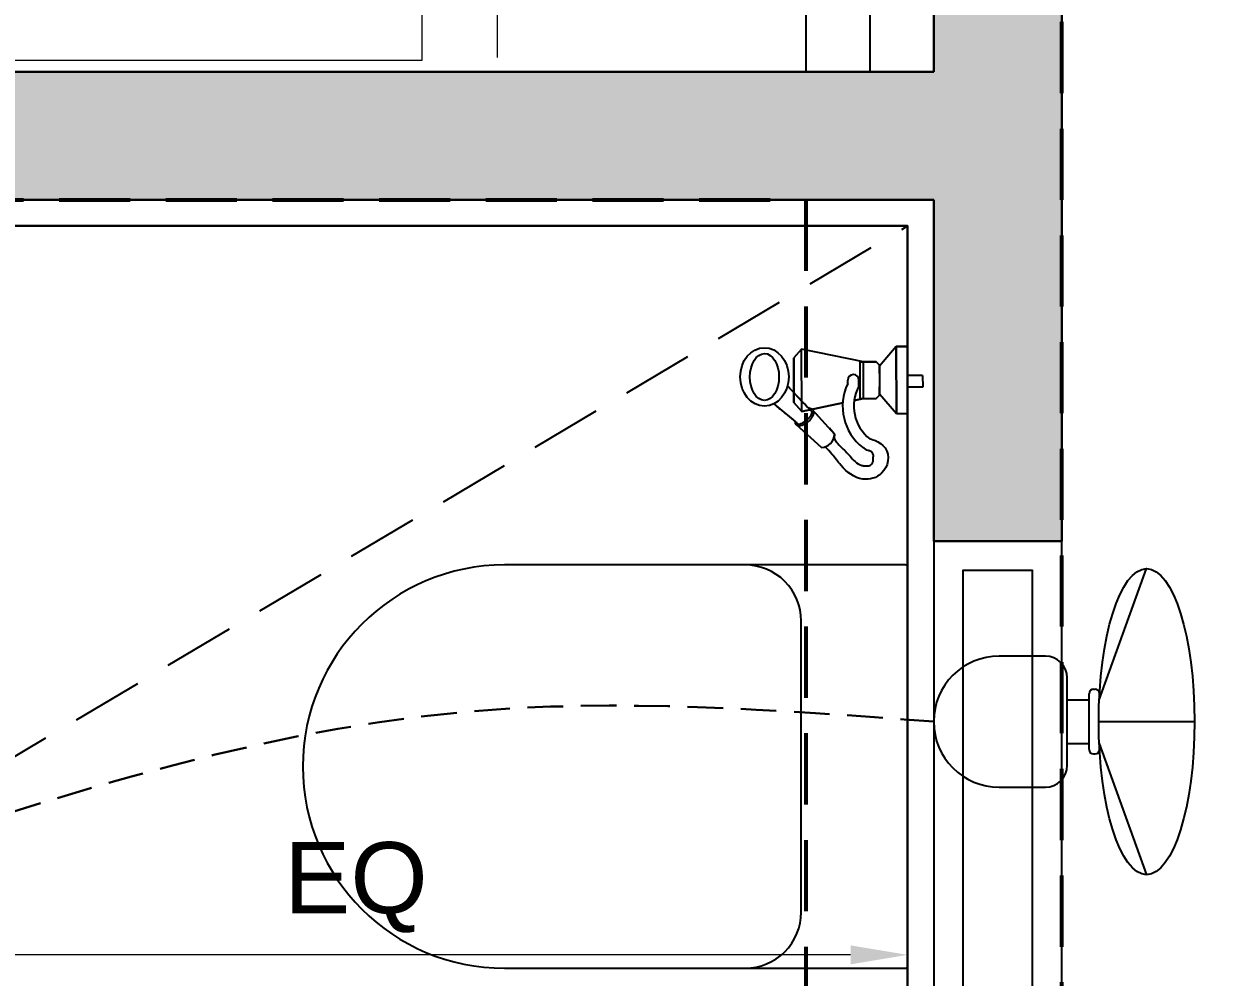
# Model space of a CAD drawing. Header units: inches. Extents: x 50354 to 53215, y -7830 to -6529.
# Drawn here: x 53062.51 to 53104.33, y -6810.37 to -6776.86 of the extents above; entities that cross this region are included whole.
import ezdxf

# ---------------------------------------------------------------- set-up
doc = ezdxf.new("R2010")
doc.units = ezdxf.units.IN
doc.header["$MEASUREMENT"] = 0
doc.header["$PDMODE"] = 2
for name, pattern in [('DASHED', [0.75, 0.5, -0.25]), ('DASHED2', [0.375, 0.25, -0.125]), ('HIDDEN2', [0.1875, 0.125, -0.0625])]:
    doc.linetypes.add(name, pattern=pattern)
for name, color, linetype in [('A-ST-02 HATCH', 7, 'Continuous'), ('BEAM', 6, 'DASHED'), ('CEILING', 7, 'Continuous'), ('electriacl', 20, 'Continuous'), ('ELETRICAL', 6, 'Continuous'), ('WINDOW', 5, 'Continuous'), ('XR_ID 1F_FUR$0$A-SANI-FIX', 134, 'Continuous')]:
    doc.layers.add(name, color=color, linetype=linetype)
for name, color, linetype, lineweight in [('DIM', 7, 'Continuous', 18), ('FUR', 252, 'Continuous', 18), ('wall', 7, 'Continuous', 30)]:
    doc.layers.add(name, color=color, linetype=linetype, lineweight=lineweight)
doc.layers.add('FUNITURE', color=7, linetype='Continuous', lineweight=15, true_color=0x7d7673)
doc.styles.add('ARIAL', font='arial.ttf')
doc.dimstyles.new('dim01', dxfattribs={"dimtxt": 5.5, "dimasz": 4, "dimexe": 0, "dimexo": 1, "dimgap": 1, "dimtad": 1, "dimzin": 3, "dimdsep": 46, "dimlunit": 4, "dimtxsty": 'ARIAL', "dimblk": 'ARCHTICK', "dimcen": 4, "dimclrd": 250, "dimclre": 252, "dimclrt": 1, "dimadec": 0, "dimazin": 0, "dimtfac": 1, "dimtix": 1, "dimtmove": 2, "dimatfit": 3, "dimldrblk": 'ARCHTICK', "dimfxl": 1, "dimtolj": 1, "dimtzin": 0, "dimlwd": -1, "dimlwe": -1, "dimarcsym": 0})

# ---------------------------------------------------------------- blocks, each defined once
blk = doc.blocks.new('XR_ID 1F_FUR$0$XR_1F FURN$0$1300AX422$0$02')
blk.add_line((13.5, 4.3), (13.5, -6.2))
blk.add_wipeout([(-57.9, -20.2), (-85.3, -25.8), (-65.2, -48.1), (-65.3, -49.3), (-65.4, -50.4), (-65.6, -51.8), (-65.1, -52.6), (-64.8, -53.1), (-64.2, -53.9), (-63.6, -54.7), (-63.1, -55.5), (-62.5, -56.2), (-61.9, -57), (-61.2, -57.7), (-60.4, -58.6), (-59.8, -59.3), (-58.9, -60.1), (-58.4, -60.7), (-57.5, -61.5), (-56.8, -62.2), (-56, -62.9), (-55.3, -63.6), (-54.7, -64.2), (-53.9, -65), (-53, -66), (-52.3, -66.8), (-51.6, -67.6), (-51, -68.3), (-50.3, -69.1), (-49.8, -69.7), (-49.1, -70.5), (-48.7, -70.9), (-47.9, -71.7), (-47.3, -72.3), (-46.3, -73.2), (-45.5, -73.8), (-44.8, -74.2), (-44, -74.8), (-43.3, -75.1), (-42.8, -75.4), (-42, -75.7), (-41.2, -75.9), (-40.9, -76), (-39.8, -76.2), (-38.9, -76.3), (-38.1, -76.3), (-37.4, -76.4), (-36.4, -76.4), (-35.6, -76.4), (-34.9, -76.3), (-34.2, -76.2), (-33.5, -75.9), (-33, -75.5), (-32.7, -75.3), (-32.2, -74.7), (-31.8, -74.3), (-31.3, -73.6), (-31, -73.2), (-30.8, -72.8), (-30.7, -72.4), (-30.7, -71.6), (-30.8, -70.4), (-30.7, -69.5), (-30.7, -68.9), (-30.6, -68.4), (-30.5, -67.7), (-30.5, -67.3), (-30.5, -66.9), (-30.6, -66.6), (-30.9, -66), (-31.4, -65.3), (-31.7, -64.8), (-32, -64.5), (-32.5, -63.8), (-33, -63.4), (-33.2, -63.2), (-34, -63.1), (-34.7, -63.1), (-35.3, -62.9), (-35.6, -62.7), (-36.5, -62.2), (-37.4, -61.7), (-38.2, -61.2), (-39.1, -60.7), (-39.7, -60.3), (-40, -60.1), (-40.5, -59.7), (-41.1, -59.2), (-42, -58.4), (-42.7, -57.8), (-43.3, -57.2), (-44, -56.6), (-44.8, -55.7), (-45.6, -54.9), (-46.3, -54.1), (-46.9, -53.5), (-47.4, -52.9), (-48.4, -51.6), (-49.5, -50.2), (-50.5, -48.7), (-51.2, -47.5), (-51.8, -46.6), (-52.2, -45.9), (-52.7, -44.8), (-53.2, -43.9), (-53.6, -43.1), (-53.8, -42.5), (-54.3, -41.6), (-54.7, -40.5), (-55, -39.7), (-55.3, -39), (-55.7, -37.7), (-56, -36.9), (-56.2, -36), (-56.6, -34.8), (-56.9, -33.6), (-57, -33), (-57.6, -29.4), (-58, -25.7), (-58, -23.8), (-58, -21.7)])
blk.add_wipeout([(0, 4.3), (0, 30.1), (-10, 30.1), (-25, 12.6), (-25, 13.4), (-28, 16.4), (-39.3, 16.4), (-94.6, 27.9), (-101.6, 20), (-101.6, -10.9), (-107.2, -4.9), (-106.8, -3.3), (-106.6, -2), (-106.2, 0.8), (-106.1, 3.1), (-106.2, 4.7), (-106.4, 7.2), (-106.8, 9.6), (-107.3, 11.5), (-108.1, 13.8), (-109.7, 17.4), (-111, 19.6), (-112.6, 21.6), (-114.7, 23.9), (-116.9, 25.7), (-119.5, 27.2), (-121.9, 28.2), (-124.1, 28.8), (-125.5, 29), (-126.5, 29.1), (-127.8, 29.2), (-131.2, 28.8), (-132.6, 28.5), (-134.5, 27.9), (-135.9, 27.2), (-137.6, 26.3), (-138.8, 25.5), (-139.9, 24.7), (-140.9, 23.9), (-142.3, 22.4), (-143.4, 21.2), (-144.5, 19.6), (-145.1, 18.7), (-146, 17.1), (-146.8, 15.5), (-147.4, 14.1), (-147.9, 12.6), (-148.5, 10.7), (-148.8, 9.4), (-149.1, 7.8), (-149.2, 6.6), (-149.4, 5.1), (-149.4, 3.7), (-149.4, 2.1), (-149.3, 0.6), (-149.2, -0.6), (-148.9, -2.5), (-148.6, -3.8), (-148.3, -5.3), (-147.9, -6.6), (-147.4, -7.8), (-146.7, -9.6), (-146.2, -10.6), (-145.5, -11.8), (-144.8, -13), (-143.8, -14.4), (-142.9, -15.6), (-142.2, -16.4), (-140.6, -18), (-139.5, -18.8), (-138.5, -19.6), (-137.5, -20.2), (-136.1, -21), (-134.7, -21.6), (-133.4, -22.1), (-132.2, -22.4), (-130.4, -22.8), (-127.8, -23), (-126.1, -22.9), (-124, -22.6), (-121.8, -22), (-120, -21.2), (-119.4, -21), (-100, -37.1), (-99.8, -39.1), (-77, -59.9), (-76.2, -59.8), (-75.1, -59.7), (-74.2, -59.5), (-73.8, -59.4), (-72.6, -60.6), (-70.5, -62.6), (-69.1, -64.1), (-66.6, -67), (-64.6, -69.6), (-62.7, -72.1), (-60.2, -75.3), (-57.7, -78.1), (-55.5, -80.2), (-50.8, -83.9), (-48.3, -85.4), (-47, -86), (-42.9, -87.6), (-40, -88.2), (-36.5, -88.4), (-33.2, -88), (-29.9, -87.1), (-26.9, -85.7), (-25, -84.4), (-23.3, -82.9), (-21.2, -80.5), (-20.4, -79.2), (-19, -76.5), (-18.4, -75.1), (-17.7, -72.1), (-17.5, -69.1), (-17.8, -66.1), (-18.7, -63.2), (-20.2, -60.5), (-22.1, -58.2), (-24.3, -56.4), (-26.6, -54.9), (-29.7, -53.5), (-32.3, -52.6), (-33.4, -52.3), (-34.6, -51.6), (-36.6, -49.8), (-39, -47.3), (-40.4, -45.6), (-41.6, -44), (-44.1, -39.6), (-45.8, -35.8), (-46.7, -33), (-47.3, -30.6), (-47.9, -26.1), (-48, -23.2), (-48, -22.3), (-47.9, -19.5), (-47.7, -18.1), (-39.3, -16.3), (-28, -16.3), (-25, -13.3), (-25, -12.4), (-10, -29.9), (0, -29.9)])
for p, q in [((-94.6, 27.9), (-101.6, 20)), ((-94.6, 27.9), (-101.6, 20)), ((-39.3, 16.4), (-94.6, 27.9)), ((-39.3, 16.4), (-94.6, 27.9)), ((-94.6, -27.8), (-94.6, 27.3)), ((-10, 30.1), (-25, 12.6)), ((-10, 30.1), (-25, 12.6)), ((-10, -29.9), (-10, 30.1)), ((0, 30.1), (-10, 30.1)), ((0, 30.1), (-10, 30.1)), ((-10, 30.1), (0, 30.1)), ((-10, 29.9), (-10, -29.8)), ((0, -29.9), (0, 30.1)), ((0, -29.9), (0, 30.1)), ((0, 30.1), (0, -29.9)), ((0, 29.9), (0, -29.9)), ((-101.6, 20), (-101.6, -19.9)), ((-101.6, -19.9), (-101.6, 20)), ((-42.3, -16.3), (-42.3, 16.4)), ((-42.3, -13.3), (-42.3, 13.4)), ((-42.1, 16.4), (-28, 16.4)), ((-42.1, 16.4), (-28, 16.4)), ((-28, 16.4), (-41.9, 16.4)), ((-39.3, -16.3), (-39.3, 16.4)), ((-25, 13.4), (-28, 16.4)), ((-28, 16.4), (-25, 13.4)), ((-28, 16.4), (-25, 13.4)), ((-25, 6.1), (-25, 13.4)), ((-25, 13.4), (-25, -13.3)), ((-53.4, -2.9), (-53.4, 0.1)), ((-43.4, -5.4), (-43.4, 0.1)), ((13.5, 4.3), (0, 4.3)), ((-107.2, -4.9), (-106.6, -5.5)), ((-88.9, -24.5), (-107.2, -4.9)), ((-106.6, -5.5), (-106.1, -6)), ((-106.1, -6), (-105.6, -6.6)), ((-105.6, -6.6), (-105, -7.2)), ((-105, -7.2), (-104.5, -7.8)), ((-104.5, -7.8), (-104, -8.4)), ((-104, -8.4), (-103.5, -9)), ((-103.5, -9), (-102.9, -9.6)), ((-102.9, -9.6), (-100.5, -12.3)), ((-25, -13.3), (-25, -6)), ((13.5, -6.2), (0, -6.2)), ((-119.4, -21), (-100, -37.1)), ((-119.4, -21), (-118.8, -21.5)), ((-101.6, -19.9), (-94.6, -27.8)), ((-94.6, -27.8), (-101.6, -19.9)), ((-100.5, -12.3), (-98.1, -14.9)), ((-98.1, -14.9), (-95.7, -17.4)), ((-95.7, -17.4), (-93.4, -19.8)), ((-94.6, -27.8), (-57.9, -20.2)), ((-57.9, -20.2), (-94.6, -27.8)), ((-93.4, -19.8), (-91.3, -22)), ((-39.3, -16.3), (-47.7, -18.1)), ((-47.7, -18.1), (-39.3, -16.3)), ((-42.1, -16.3), (-28, -16.3)), ((-42.1, -16.3), (-28, -16.3)), ((-41.9, -16.3), (-28, -16.3)), ((-28, -16.3), (-25, -13.3)), ((-28, -16.3), (-25, -13.3)), ((-28, -16.3), (-25, -13.3)), ((-10, -29.9), (-25, -12.4)), ((-10, -29.9), (-25, -12.4)), ((-118.8, -21.5), (-118.1, -22.1)), ((-118.1, -22.1), (-117.4, -22.7)), ((-117.4, -22.7), (-116.8, -23.3)), ((-116.8, -23.3), (-116.1, -23.8)), ((-116.1, -23.8), (-115.4, -24.4)), ((-115.4, -24.4), (-114.7, -25)), ((-114.7, -25), (-114.1, -25.5)), ((-114.1, -25.5), (-112.4, -26.9)), ((-112.4, -26.9), (-110.8, -28.2)), ((-110.8, -28.2), (-109.2, -29.5)), ((-109.2, -29.5), (-107.5, -30.9)), ((-107.5, -30.9), (-105.9, -32.2)), ((-91.3, -22), (-89.3, -24)), ((-89.3, -24), (-87.6, -25.8)), ((-85.5, -25.7), (-88.9, -24.5)), ((-88.5, -24.4), (-88.3, -24.5)), ((-88.3, -24.5), (-88, -24.6)), ((-88, -24.6), (-87.5, -24.8)), ((-87.6, -25.8), (-86.1, -27.3)), ((-87.5, -24.8), (-87, -25)), ((-86.6, -31.7), (-86.9, -32.1)), ((-86.5, -31.5), (-86.6, -31.7)), ((-86.5, -25.2), (-86, -25.4)), ((-86.4, -31.4), (-86.5, -31.5)), ((-86.3, -31.1), (-86.4, -31.4)), ((-86.2, -30.6), (-86.3, -31.1)), ((-86, -30.1), (-86.2, -30.6)), ((-86, -25.4), (-85.7, -25.5)), ((-86, -27.4), (-86, -27.6)), ((-86, -27.6), (-85.9, -27.8)), ((-85.8, -29.6), (-86, -30.1)), ((-85.9, -27.8), (-85.8, -28)), ((-85.8, -28), (-85.7, -28.3)), ((-85.6, -29.1), (-85.8, -29.6)), ((-85.7, -25.5), (-85.5, -25.5)), ((-85.7, -28.3), (-85.6, -28.5)), ((-85.6, -28.5), (-85.5, -28.6)), ((-85.5, -28.8), (-85.6, -29.1)), ((-85.5, -25.5), (-85.5, -25.7)), ((-78.5, -33.4), (-85.5, -25.7)), ((-85.5, -25.7), (-85.3, -25.9)), ((-85.5, -25.7), (-65.2, -48.1)), ((-85.5, -28.7), (-85.5, -28.8)), ((-85.3, -25.9), (-85.1, -26.3)), ((-84.9, -31.9), (-85.2, -32.4)), ((-85.1, -26.3), (-84.8, -26.8)), ((-84.6, -31.3), (-84.9, -31.9)), ((-84.8, -26.8), (-84.5, -27.3)), ((-84.4, -30.8), (-84.6, -31.3)), ((-84.5, -27.3), (-84.3, -27.7)), ((-84.2, -30.5), (-84.4, -30.8)), ((-84.3, -27.7), (-84.1, -28)), ((-84.1, -30.4), (-84.2, -30.5)), ((-84.1, -28), (-84, -28.1)), ((-84, -28.2), (-84.1, -28.4)), ((-84.1, -28.4), (-84.1, -28.8)), ((-84.1, -28.8), (-84.1, -29.2)), ((-84.1, -29.2), (-84.1, -29.6)), ((-84.1, -29.6), (-84.1, -30)), ((-84.1, -30), (-84.1, -30.3)), ((0, -29.9), (-10, -29.9)), ((0, -29.9), (-10, -29.9)), ((0, -29.9), (-10, -29.9)), ((-105.9, -32.2), (-104.3, -33.5)), ((-104.3, -33.5), (-102.6, -34.8)), ((-102.6, -34.8), (-101, -36.2)), ((-101, -36.2), (-100.6, -36.6)), ((-100.6, -36.6), (-100.1, -37)), ((-100.1, -37), (-99.6, -37.4)), ((-100, -37.1), (-99.7, -39.1)), ((-100, -37.9), (-100, -37.7)), ((-100, -38), (-100, -37.9)), ((-100, -38.2), (-100, -38)), ((-100, -38.4), (-100, -38.2)), ((-100, -38.6), (-100, -38.4)), ((-100, -38.8), (-100, -38.6)), ((-99.8, -39), (-99.9, -38.8)), ((-99.7, -39.2), (-99.8, -39)), ((-99.7, -39.1), (-77, -59.9)), ((-99.5, -39.4), (-99.7, -39.2)), ((-99.6, -37.4), (-99.2, -37.8)), ((-99.4, -39.6), (-99.5, -39.4)), ((-99.2, -39.8), (-99.4, -39.6)), ((-99.2, -37.8), (-98.7, -38.2)), ((-99.1, -39.9), (-99.2, -39.8)), ((-77, -59.9), (-99.2, -39.8)), ((-98.8, -40.1), (-99, -40)), ((-98.5, -40.2), (-98.8, -40.1)), ((-98.7, -38.2), (-98.3, -38.5)), ((-98.2, -40.3), (-98.5, -40.2)), ((-98.3, -38.5), (-97.9, -38.9)), ((-97.8, -40.5), (-98.2, -40.3)), ((-97.9, -38.9), (-97.4, -39.3)), ((-97.5, -40.6), (-97.8, -40.5)), ((-97.6, -39.3), (-97.7, -39.3)), ((-97.4, -39.3), (-97.6, -39.3)), ((-97.3, -40.7), (-97.5, -40.6)), ((-97.1, -39.3), (-97.4, -39.3)), ((-97.1, -40.7), (-97.2, -40.7)), ((-96.9, -39.3), (-97.1, -39.3)), ((-96.8, -40.6), (-97.1, -40.7)), ((-96.7, -39.3), (-96.9, -39.3)), ((-96.3, -40.6), (-96.8, -40.6)), ((-96.6, -39.3), (-96.7, -39.3)), ((-96.2, -39.1), (-96.4, -39.2)), ((-95.8, -40.5), (-96.3, -40.6)), ((-95.9, -39), (-96.2, -39.1)), ((-95.6, -38.9), (-95.9, -39)), ((-95.2, -40.4), (-95.8, -40.5)), ((-95.2, -38.7), (-95.6, -38.9)), ((-94.9, -38.6), (-95.2, -38.7)), ((-94.8, -40.4), (-95.2, -40.4)), ((-94.7, -38.5), (-94.9, -38.6)), ((-94.4, -40.3), (-94.8, -40.4)), ((-94.3, -38.3), (-94.5, -38.4)), ((-94.3, -40.3), (-94.4, -40.3)), ((-93.9, -38), (-94.3, -38.3)), ((-94.1, -40.2), (-94.3, -40.3)), ((-93.7, -40), (-94.1, -40.2)), ((-93.5, -37.8), (-93.9, -38)), ((-93.2, -39.6), (-93.7, -40)), ((-93.1, -37.5), (-93.5, -37.8)), ((-92.5, -39.3), (-93.2, -39.6)), ((-92.7, -37.3), (-93.1, -37.5)), ((-92.4, -37.1), (-92.7, -37.3)), ((-91.9, -38.9), (-92.5, -39.3)), ((-92.2, -37), (-92.3, -37.1)), ((-91.8, -36.7), (-92.2, -37)), ((-91.3, -38.6), (-91.9, -38.9)), ((-91.4, -36.4), (-91.8, -36.7)), ((-90.8, -36), (-91.4, -36.4)), ((-90.9, -38.3), (-91.3, -38.6)), ((-90.7, -38.2), (-90.9, -38.3)), ((-90.2, -35.6), (-90.8, -36)), ((-90.6, -38.2), (-90.7, -38.2)), ((-90.3, -38), (-90.6, -38.2)), ((-89.9, -37.7), (-90.3, -38)), ((-89.7, -35.2), (-90.2, -35.6)), ((-89.4, -37.3), (-89.9, -37.7)), ((-89.4, -34.9), (-89.7, -35.2)), ((-89.3, -34.9), (-89.4, -34.9)), ((-88.9, -37), (-89.4, -37.3)), ((-89.1, -34.7), (-89.3, -34.9)), ((-88.8, -34.3), (-89.1, -34.7)), ((-88.5, -36.7), (-88.9, -37)), ((-88.4, -33.8), (-88.8, -34.3)), ((-88.2, -36.5), (-88.5, -36.7)), ((-87.9, -33.2), (-88.4, -33.8)), ((-88.1, -36.4), (-88.2, -36.5)), ((-88, -36.3), (-88.1, -36.4)), ((-87.7, -36), (-88, -36.3)), ((-87.4, -32.6), (-87.9, -33.2)), ((-87.3, -35.5), (-87.7, -36)), ((-86.9, -32.1), (-87.4, -32.6)), ((-86.9, -34.9), (-87.3, -35.5)), ((-86.4, -34.3), (-86.9, -34.9)), ((-86.1, -33.8), (-86.4, -34.3)), ((-85.8, -33.5), (-86.1, -33.8)), ((-85.7, -33.4), (-85.8, -33.5)), ((-85.6, -33.2), (-85.7, -33.4)), ((-85.5, -32.9), (-85.6, -33.2)), ((-85.2, -32.4), (-85.5, -32.9)), ((-65.2, -48.1), (-69.9, -42.8)), ((-65.2, -48.1), (-65.6, -51.8)), ((-65.6, -51.8), (-65.5, -51.9)), ((-65.5, -51.9), (-65.3, -52.3)), ((-65.3, -52.3), (-64.9, -52.9)), ((-64.9, -52.9), (-64.4, -53.6)), ((-33.8, -52.2), (-33.4, -52.3)), ((-33.4, -52.3), (-32.3, -52.6)), ((-32.3, -52.6), (-30.7, -53.1)), ((-30.7, -53.1), (-28.8, -53.8)), ((-73.2, -59.9), (-73.8, -59.4)), ((-71.9, -61.2), (-73.2, -59.9)), ((-70.5, -62.6), (-71.9, -61.2)), ((-69.1, -64.1), (-70.5, -62.6)), ((-64.4, -53.6), (-63.8, -54.5)), ((-63.8, -54.5), (-63.1, -55.5)), ((-63.1, -55.5), (-62.3, -56.5)), ((-62.3, -56.5), (-61.5, -57.5)), ((-61.5, -57.5), (-60.5, -58.5)), ((-60.5, -58.5), (-59.6, -59.5)), ((-59.6, -59.5), (-58.6, -60.5)), ((-58.6, -60.5), (-57.6, -61.5)), ((-57.6, -61.5), (-56.5, -62.4)), ((-56.5, -62.4), (-55.5, -63.4)), ((-55.5, -63.4), (-54.5, -64.4)), ((-39.7, -60.2), (-39.9, -60.1)), ((-39.5, -60.4), (-39.7, -60.2)), ((-39.1, -60.7), (-39.5, -60.4)), ((-38.6, -61), (-39.1, -60.7)), ((-38, -61.4), (-38.6, -61)), ((-37.3, -61.8), (-38, -61.4)), ((-36.4, -62.3), (-37.3, -61.8)), ((-35.4, -62.8), (-36.4, -62.3)), ((-34.7, -63.1), (-35.4, -62.8)), ((-34.1, -63.1), (-34.7, -63.1)), ((-33.6, -63.2), (-34.1, -63.1)), ((-33.2, -63.2), (-33.6, -63.2)), ((-32.8, -63.5), (-33.2, -63.2)), ((-32.3, -64), (-32.8, -63.5)), ((-28.8, -53.8), (-26.6, -54.9)), ((-26.6, -54.9), (-24.3, -56.4)), ((-24.3, -56.4), (-22.1, -58.2)), ((-22.1, -58.2), (-20.2, -60.5)), ((-20.2, -60.5), (-18.7, -63.2)), ((-18.7, -63.2), (-17.8, -66.1)), ((-67.6, -65.8), (-69.1, -64.1)), ((-66.6, -67), (-67.6, -65.8)), ((-65.6, -68.3), (-66.6, -67)), ((-64.6, -69.6), (-65.6, -68.3)), ((-63.7, -70.9), (-64.6, -69.6)), ((-62.7, -72.1), (-63.7, -70.9)), ((-61.7, -73.4), (-62.7, -72.1)), ((-60.7, -74.7), (-61.7, -73.4)), ((-54.5, -64.4), (-53.6, -65.4)), ((-53.6, -65.4), (-52.5, -66.6)), ((-52.5, -66.6), (-51.4, -67.8)), ((-51.4, -67.8), (-50.3, -69.1)), ((-50.3, -69.1), (-49.2, -70.3)), ((-49.2, -70.3), (-48.1, -71.5)), ((-48.1, -71.5), (-47, -72.6)), ((-47, -72.6), (-45.7, -73.7)), ((-45.7, -73.7), (-44.3, -74.6)), ((-31.6, -64.9), (-32.3, -64)), ((-32.1, -74.6), (-31.4, -73.7)), ((-31, -65.8), (-31.6, -64.9)), ((-31.4, -73.7), (-31, -73.2)), ((-30.7, -66.4), (-31, -65.8)), ((-31, -73.2), (-30.8, -72.8)), ((-30.8, -70.8), (-30.7, -69.7)), ((-30.7, -71.5), (-30.8, -70.8)), ((-30.8, -72.8), (-30.7, -72.4)), ((-30.5, -66.8), (-30.7, -66.4)), ((-30.7, -68.7), (-30.6, -68)), ((-30.7, -69.7), (-30.7, -68.7)), ((-30.7, -72), (-30.7, -71.5)), ((-30.7, -72.4), (-30.7, -72)), ((-30.6, -68), (-30.5, -67.5)), ((-30.4, -67.1), (-30.5, -66.8)), ((-30.5, -67.5), (-30.4, -67.1)), ((-17.7, -72.1), (-18.4, -75.1)), ((-17.8, -66.1), (-17.5, -69.1)), ((-17.5, -69.1), (-17.7, -72.1)), ((-59.7, -75.9), (-60.7, -74.7)), ((-57.7, -78.1), (-59.7, -75.9)), ((-55.5, -80.2), (-57.7, -78.1)), ((-53.3, -82.2), (-55.5, -80.2)), ((-50.8, -83.9), (-53.3, -82.2)), ((-48.3, -85.4), (-50.8, -83.9)), ((-44.3, -74.6), (-43.7, -74.9)), ((-43.7, -74.9), (-43, -75.3)), ((-43, -75.3), (-42.3, -75.6)), ((-42.3, -75.6), (-41.6, -75.8)), ((-41.6, -75.8), (-40.9, -76)), ((-40.9, -76), (-40.1, -76.2)), ((-40.1, -76.2), (-39.4, -76.3)), ((-39.4, -76.3), (-38.6, -76.3)), ((-38.6, -76.3), (-37.4, -76.4)), ((-37.4, -76.4), (-36.4, -76.4)), ((-36.4, -76.4), (-35.5, -76.4)), ((-35.5, -76.4), (-34.7, -76.3)), ((-34.7, -76.3), (-34, -76.1)), ((-34, -76.1), (-33.3, -75.8)), ((-33.3, -75.8), (-32.7, -75.3)), ((-32.7, -75.3), (-32.1, -74.6)), ((-25, -84.4), (-26.9, -85.7)), ((-23.3, -82.9), (-25, -84.4)), ((-21.2, -80.5), (-23.3, -82.9)), ((-19.6, -77.9), (-21.2, -80.5)), ((-18.4, -75.1), (-19.6, -77.9)), ((-45.6, -86.7), (-48.3, -85.4)), ((-42.9, -87.6), (-45.6, -86.7)), ((-40, -88.2), (-42.9, -87.6)), ((-37.7, -88.4), (-40, -88.2)), ((-35.4, -88.3), (-37.7, -88.4)), ((-33.2, -88), (-35.4, -88.3)), ((-31, -87.5), (-33.2, -88)), ((-28.9, -86.7), (-31, -87.5)), ((-26.9, -85.7), (-28.9, -86.7))]:
    blk.add_line(p, q)
for centre, radius, start, end in [((-48.4, 0.1), 5, 0, 180), ((-11.2, -23.2), 46.8, 154.4144, 232.1441), ((-11.2, -23.2), 36.8, 151.0789, 232.1441), ((-77.4, -47.7), 12.2, 271.711, 357.8096)]:
    blk.add_arc(centre, radius, start, end)
for major_axis, ratio in [((0, -26.1), 0.83), ((0, -20.9), 0.621951)]:
    blk.add_ellipse((-127.8, 3.1), major_axis=major_axis, ratio=ratio)
blk = doc.blocks.new('XR_ID 1F_FUR$0$XR_1F FURN$0$A$C70754DD9')
for p, q in [((178, 0), (-178, 0)), ((-180, -2), (-180, -360)), ((180, -360), (180, -2))]:
    blk.add_line(p, q)
blk.add_lwpolyline([(180, -360), (180, -145, 0.414214), (130, -95), (-130, -95, 0.414214), (-180, -145), (-180, -360, 1)], format="xyb", close=True)
for centre, radius, start, end in [((-178, -2), 2, 90, 180), ((178, -2), 2, 0, 90), ((0, -360), 180, 180, 0)]:
    blk.add_arc(centre, radius, start, end)
blk = doc.blocks.new('*D896')
at = {"layer": 'Defpoints', "color": 0, "transparency": 16777216}
for p in [(53084.002, -6768.05), (53079.155, -6774.05), (53084.002, -6774.05)]:
    blk.add_point(p, dxfattribs=at)
at = {"layer": 'DIM', "transparency": 16777216}
for p, q in [((53079.155, -6766.05), (53079.155, -6764.05)), ((53079.155, -6768.05), (53079.155, -6774.05)), ((53079.155, -6776.05), (53079.155, -6778.05))]:
    blk.add_line(p, q, dxfattribs=at)
at = {"layer": 'DIM', "color": 252, "transparency": 16777216}
for p, q in [((53083.002, -6768.05), (53079.155, -6768.05)), ((53083.002, -6774.05), (53079.155, -6774.05))]:
    blk.add_line(p, q, dxfattribs=at)
at = {"layer": 'DIM', "transparency": 16777216}
for points in [[(53078.821, -6766.05), (53079.488, -6766.05), (53079.155, -6768.05)], [(53078.821, -6776.05), (53079.488, -6776.05), (53079.155, -6774.05)]]:
    blk.add_solid(points, dxfattribs=at)
at = {"layer": 'DIM', "color": 1, "lineweight": 30, "transparency": 16777216, "insert": (53076.878, -6771.05), "char_height": 2.5, "attachment_point": 5, "rotation": 90, "style": 'ARIAL'}
blk.add_mtext('\\A1;6"', dxfattribs=at)
blk = doc.blocks.new('_ArchTick')
at = {"color": 0, "linetype": 'ByBlock', "const_width": 0.15}
blk.add_lwpolyline([(-0.5, -0.5), (0.5, 0.5)], dxfattribs=at)
blk = doc.blocks.new('*D859')
at = {"layer": 'Defpoints', "color": 0, "transparency": 16777216}
for p in [(53093.582, -6803.916), (53054.792, -6807.01), (53054.792, -6809.586)]:
    blk.add_point(p, dxfattribs=at)
at = {"layer": 'DIM', "color": 252, "transparency": 16777216}
for p, q in [((53093.582, -6804.916), (53093.582, -6809.586)), ((53054.792, -6808.01), (53054.792, -6809.586))]:
    blk.add_line(p, q, dxfattribs=at)
at = {"layer": 'DIM', "transparency": 16777216}
blk.add_line((53091.582, -6809.586), (53056.792, -6809.586), dxfattribs=at)
for points in [[(53056.792, -6809.253), (53056.792, -6809.92), (53054.792, -6809.586)], [(53091.582, -6809.253), (53091.582, -6809.92), (53093.582, -6809.586)]]:
    blk.add_solid(points, dxfattribs=at)
at = {"layer": 'DIM', "color": 1, "lineweight": 30, "transparency": 16777216, "insert": (53074.187, -6807.217), "char_height": 2.5, "attachment_point": 5, "style": 'ARIAL'}
blk.add_mtext('\\A1;EQ', dxfattribs=at)
blk = doc.blocks.new('A$C1F6C0BA3')
at = {"ltscale": 0.012}
for p, q in [((7.144, 6.555), (9.316, 12.561)), ((4.679, 8.554), (2.564, 8.554)), ((5.679, 3.554), (5.679, 7.554)), ((5.679, 6.554), (6.679, 6.554)), ((6.679, 4.274), (6.679, 6.834)), ((6.879, 7.034), (6.959, 7.034)), ((-0.436, 5.554), (-0.436, 5.554)), ((7.122, 5.554), (11.51, 5.554)), ((5.679, 4.554), (6.679, 4.554)), ((7.144, 4.553), (9.316, -1.454)), ((6.879, 4.074), (6.959, 4.074)), ((2.564, 2.554), (4.679, 2.554))]:
    blk.add_line(p, q, dxfattribs=at)
for centre, radius, start, end in [((2.564, 5.554), 3, 90, 180), ((4.679, 7.554), 1, 0, 90), ((6.879, 6.834), 0.2, 90, 180), ((6.959, 6.834), 0.2, 0, 90), ((2.564, 5.554), 3, 180, 270), ((6.879, 4.274), 0.2, 180, 270), ((6.959, 4.274), 0.2, 270, 0), ((4.679, 3.554), 1, 270, 0)]:
    blk.add_arc(centre, radius, start, end, dxfattribs=at)
blk.add_ellipse((9.316, 5.554), major_axis=(0, -7.007), ratio=0.313092, dxfattribs=at)
blk = doc.blocks.new('A$Ce8dab729')
at = {"layer": 'FUR', "ltscale": 20}
blk.add_lwpolyline([(66, 3), (66, 0), (0, 0), (0, 3)], close=True, dxfattribs=at)
blk = doc.blocks.new('grsegregr')
at = {"layer": 'FUR', "ltscale": 20}
blk.add_blockref('A$Ce8dab729', (50742.939, -6778.15), dxfattribs=at)

msp = doc.modelspace()

# ---------------------------------------------------------------- hatches: boundary and pattern name
at = {"layer": 'A-ST-02 HATCH', "ltscale": 5, "true_color": 0x636466, "transparency": 33554687}
h = msp.add_hatch(color=251, dxfattribs=at)
h.dxf.hatch_style = 1
h.paths.add_polyline_path([(52974.50219, -6622.55013), (53028.50219, -6622.55013), (53028.50219, -6646.55013), (53033.00219, -6646.55013), (53033.00219, -6618.05013), (52911.50219, -6618.05013), (52911.50219, -6646.55013), (52916.00219, -6646.55013), (52916.00219, -6622.55013), (52970.00219, -6622.55013), (52970.00219, -6783.05013), (52974.50219, -6783.05013)])
h.paths.add_polyline_path([(53177.50219, -6939.55013), (53173.00219, -6939.55013), (53173.00219, -7070.05013), (53023.00219, -7070.05013), (53023.00219, -7079.05013), (53177.50219, -7079.05013)])
h.paths.add_polyline_path([(52981.00219, -6939.55013), (52976.50219, -6939.55013), (52976.50219, -7079.05013), (52981.00219, -7079.05013)])
h.paths.add_polyline_path([(52976.50219, -6992.05013), (52952.50219, -6992.05013), (52952.50219, -6996.55013), (52976.50219, -6996.55013)])
h.paths.add_polyline_path([(52976.50219, -7074.55013), (52952.50219, -7074.55013), (52952.50219, -7079.05013), (52976.50219, -7079.05013)])
h.paths.add_polyline_path([(52896.50219, -6917.55013), (52892.00219, -6917.55013), (52892.00219, -6944.05013), (52946.50219, -6944.05013), (52946.50219, -6939.55013), (52896.50219, -6939.55013)])
h.paths.add_polyline_path([(53057.50219, -6835.55013), (53099.00219, -6835.55013), (53099.00219, -6819.05013), (53094.50219, -6819.05013), (53094.50219, -6831.05013), (53015.00219, -6831.05013), (53015.00219, -6813.05013), (53010.50219, -6813.05013), (53010.50219, -6835.55013), (53053.00219, -6835.55013), (53053.00219, -6944.05013), (53069.50219, -6944.05013), (53069.50219, -6939.55013), (53057.50219, -6939.55013)])
h.paths.add_polyline_path([(52934.00219, -6778.55013), (52929.50219, -6778.55013), (52929.50219, -6831.05013), (52883.00219, -6831.05013), (52883.00219, -6835.55013), (52892.00219, -6835.55013), (52892.00219, -6859.95013), (52896.50219, -6859.95013), (52896.50219, -6835.55013), (52934.00219, -6835.55013)])
h.paths.add_polyline_path([(53099.00219, -6642.05013), (53094.50219, -6642.05013), (53094.50219, -6778.55013), (53010.50219, -6778.55013), (53010.50219, -6783.05013), (53094.50219, -6783.05013), (53094.50219, -6795.05013), (53099.00219, -6795.05013), (53099.00219, -6783.05013)])
h.paths.add_polyline_path([(52845.50219, -6642.05013), (52845.50219, -6831.05013), (52836.50219, -6831.05013), (52836.50219, -6835.55013), (52859.00219, -6835.55013), (52859.00219, -6831.05013), (52850.00219, -6831.05013), (52850.00219, -6783.05013), (52899.50219, -6783.05013), (52899.50219, -6778.55013), (52850.00219, -6778.55013), (52850.00219, -6642.05013)])

# ---------------------------------------------------------------- linework, layer by layer
at = {"layer": 'CEILING', "ltscale": 5}
for points in [[(53090.00219, -6672.05013), (53090.00219, -6778.55013)], [(53092.25219, -6672.05013), (53092.25219, -6778.55013)]]:
    msp.add_lwpolyline(points, dxfattribs=at)
at = {"layer": 'electriacl', "color": 3, "linetype": 'HIDDEN2', "lineweight": 30, "ltscale": 10}
msp.add_spline([(53054.79219, -6807.01013), (53077.95972, -6801.05179), (53094.50219, -6801.39033)], degree=3, dxfattribs=at)
at = {"layer": 'wall', "ltscale": 20}
for p, q in [((53094.50219, -6642.05013), (53094.50219, -6778.55013)), ((53099.00219, -6642.05013), (53099.00219, -6783.05013)), ((53094.50219, -6778.55013), (53010.50219, -6778.55013)), ((53094.50219, -6783.05013), (53010.50219, -6783.05013)), ((53094.50219, -6783.05013), (53094.50219, -6795.05013)), ((53099.00219, -6783.05013), (53099.00219, -6795.05013)), ((53099.00219, -6783.05013), (53099.00219, -6783.05013)), ((53094.50219, -6795.05013), (53099.00219, -6795.05013))]:
    msp.add_line(p, q, dxfattribs=at)
at = {"layer": 'WINDOW'}
for points in [[(53099.00219, -6819.05013), (53099.00219, -6795.05013), (53094.50219, -6795.05013), (53094.50219, -6819.05013)], [(53097.97946, -6818.0274), (53097.97946, -6796.07285), (53095.52491, -6796.07285), (53095.52491, -6818.0274)]]:
    msp.add_lwpolyline(points, close=True, dxfattribs=at)

# ---------------------------------------------------------------- block references
at = {"layer": 'ELETRICAL', "xscale": 0.7676310890977224, "yscale": 0.7676310890977224, "zscale": 0.7676310890977224}
msp.add_blockref('A$C1F6C0BA3', (53094.83666, -6805.65362), dxfattribs=at)
at = {"layer": 'XR_ID 1F_FUR$0$A-SANI-FIX', "lineweight": 30, "xscale": 0.0393700787, "yscale": 0.0393700787, "zscale": 0.0393700787, "rotation": 270}
msp.add_blockref('XR_ID 1F_FUR$0$XR_1F FURN$0$A$C70754DD9', (53093.58219, -6802.97013), dxfattribs=at)

# ---------------------------------------------------------------- dimensions: what is measured, and where the dimension line sits
at = {"layer": 'DIM', "color": 6, "lineweight": 30}
dim = msp.add_linear_dim(base=(53079.15459, -6774.05013), p1=(53084.00219, -6768.05013), p2=(53084.00219, -6774.05013), angle=90, dimstyle='dim01', override={"dimtxt": 2.5, "dimasz": 2, "dimdec": 1, "dimsah": 1, "dimclrd": 256, "dimfxl": 0.125}, dxfattribs=at)
dim.commit()
dim.dimension.update_dxf_attribs({"geometry": '*D896', "text_midpoint": (53076.87816, -6771.05013)})
dim = msp.add_linear_dim(base=(53054.79219, -6809.58618), p1=(53093.58219, -6803.91626), p2=(53054.79219, -6807.01013), text='EQ', dimstyle='dim01', override={"dimtxt": 2.5, "dimasz": 2, "dimdec": 1, "dimsah": 1, "dimclrd": 256, "dimfxl": 0.125}, dxfattribs=at)
dim.commit()
dim.dimension.update_dxf_attribs({"geometry": '*D859', "text_midpoint": (53074.18719, -6807.21681)})

# ---------------------------------------------------------------- next in the draw order: block references
at = {"layer": 'XR_ID 1F_FUR$0$A-SANI-FIX', "lineweight": 30, "xscale": 0.0393700787, "yscale": 0.0393700787, "zscale": 0.0393700787, "rotation": 0.08567308237671357}
msp.add_blockref('XR_ID 1F_FUR$0$XR_1F FURN$0$1300AX422$0$02', (53093.58219, -6789.38992), dxfattribs=at)

# ---------------------------------------------------------------- next in the draw order: linework, layer by layer
at = {"layer": 'BEAM', "color": 240, "lineweight": 53, "ltscale": 5, "true_color": 0xed1f24}
msp.add_lwpolyline([(52826.75219, -6835.55013), (52892.00219, -6835.55013), (52892.00219, -6944.05013), (52976.50219, -6944.05013), (52976.50219, -7079.05013), (53177.50219, -7079.05013), (53177.50219, -6936.55013), (53057.50219, -6936.55013), (53057.50219, -6835.55013), (53099.00219, -6835.55013), (53099.00219, -6642.05013), (52976.75219, -6642.05013), (52976.75219, -6618.05013), (52967.75219, -6618.05013), (52967.75219, -6642.05013), (52843.25219, -6642.05013), (52843.25219, -6826.55013), (52826.75219, -6826.55013)], dxfattribs=at)
msp.add_lwpolyline([(53090.00219, -6783.05013), (53090.00219, -6826.55013), (53015.00219, -6826.55013), (53015.00219, -6783.05013)], close=True, dxfattribs=at)
at = {"layer": 'ELETRICAL', "color": 7, "linetype": 'DASHED2', "ltscale": 10, "true_color": 0xffffff}
msp.add_line((53016.00219, -6830.05013), (53093.58219, -6783.97013), dxfattribs=at)
at = {"layer": 'FUNITURE', "ltscale": 5}
msp.add_lwpolyline([(53093.58219, -6783.97013), (53093.58219, -6822.55013), (53065.00219, -6822.55013), (53065.00219, -6830.05013), (53016.00219, -6830.05013), (53016.00219, -6783.97013)], close=True, dxfattribs=at)
at = {"layer": 'wall', "color": 3}
msp.add_lwpolyline([(53016.00219, -6783.97013), (53093.58219, -6783.97013), (53093.58219, -6822.55013), (53065.00219, -6822.55013), (53065.00219, -6830.05013), (53016.00219, -6830.05013), (53016.00219, -6812.41013)], dxfattribs=at)

# ---------------------------------------------------------------- next in the draw order: block references
at = {"layer": 'FUNITURE'}
msp.add_blockref('grsegregr', (2267.56288, 0), dxfattribs=at)

doc.saveas('drawing.dxf')
